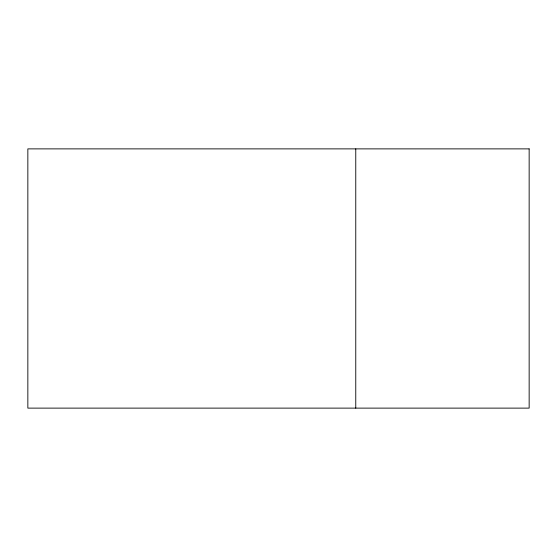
<?xml version="1.0" encoding="UTF-8"?>
<svg xmlns="http://www.w3.org/2000/svg" width="557" height="557" viewBox="0 0 557 557"><rect width="100%" height="100%" fill="white"/><g stroke="black" fill="none" stroke-linecap="round" stroke-linejoin="round"><path stroke-width="0.84" d="M355.763 148.879L355.763 408.121M529.15 148.879L27.85 148.879L27.85 408.121L529.15 408.121L529.15 148.879"/></g></svg>
